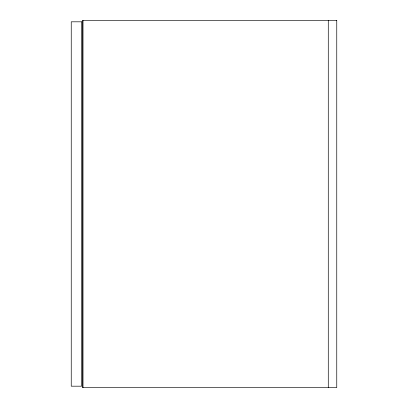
<?xml version="1.0" encoding="UTF-8"?>
<svg xmlns="http://www.w3.org/2000/svg" width="408" height="408" viewBox="0 0 408 408"><rect width="100%" height="100%" fill="white"/><g stroke="black" fill="none" stroke-linecap="round" stroke-linejoin="round"><path stroke-width="0.61" d="M328.282 20.4L328.282 387.6M83.013 20.4L83.013 387.6M336.758 20.4L82.543 20.4L82.543 387.6L336.758 387.6L336.758 20.4M81.6 21.813L71.242 21.813L71.242 386.187L81.6 386.187L81.6 21.813"/></g></svg>
